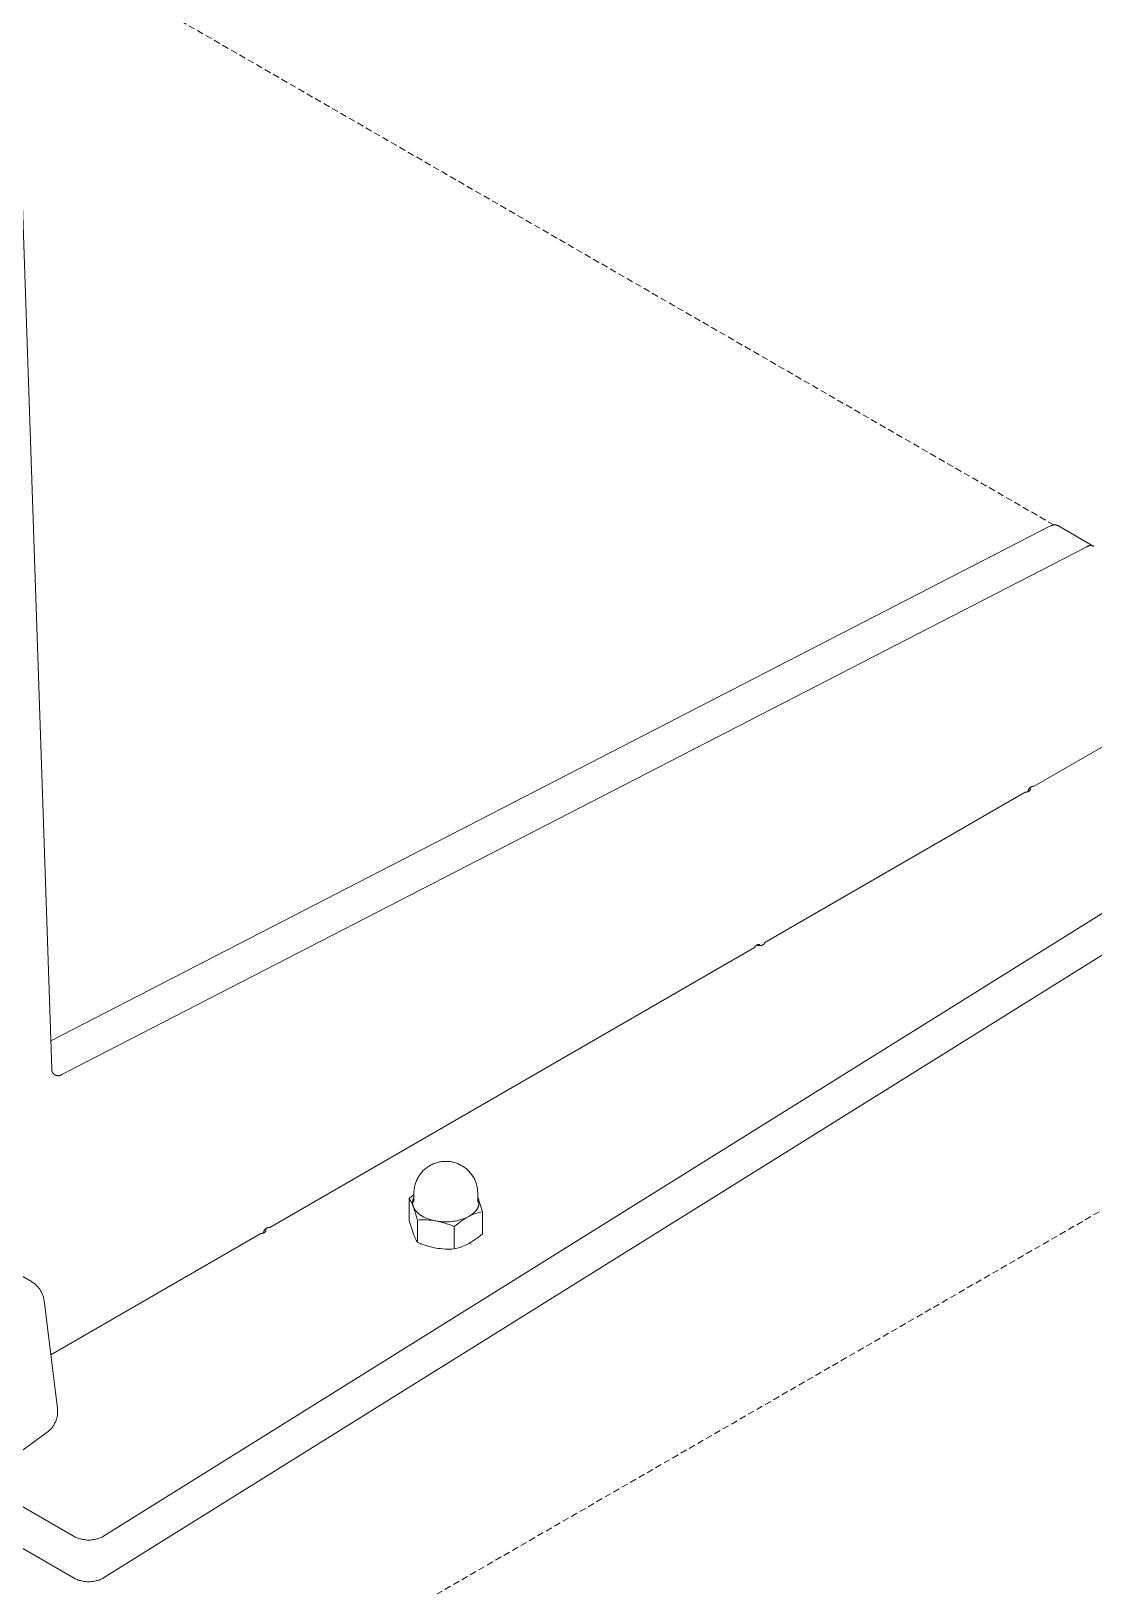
# Model space of a CAD drawing. Header units: millimetres. Extents: x -80 to 4518, y -398 to 2524.
# Drawn here: x 4080.3 to 4288.4, y 1149.9 to 1454.5 of the extents above; entities that cross this region are included whole.
import ezdxf

# ---------------------------------------------------------------- set-up
doc = ezdxf.new("R2010")
doc.units = ezdxf.units.MM
doc.linetypes.add('HIDDEN', pattern=[1.905, 1.27, -0.635])
doc.layers.add('ZANO_R', color=7, linetype='Continuous', lineweight=0)
doc.layers.add('ZANO_R_przerywana', color=7, linetype='HIDDEN', lineweight=0)

msp = doc.modelspace()

# ---------------------------------------------------------------- linework, layer by layer
at = {"layer": 'ZANO_R'}
for p, q in [((4084.34, 1251.3), (4077.45, 1454.92)), ((4279.96, 1357.53), (4084.16, 1256.7)), ((4280, 1357.55), (4279.96, 1357.53)), ((4280.05, 1357.58), (4280, 1357.55)), ((4280.09, 1357.6), (4280.05, 1357.58)), ((4280.14, 1357.62), (4280.09, 1357.6)), ((4280.18, 1357.64), (4280.14, 1357.62)), ((4280.23, 1357.66), (4280.18, 1357.64)), ((4280.28, 1357.67), (4280.23, 1357.66)), ((4280.32, 1357.69), (4280.28, 1357.67)), ((4280.37, 1357.7), (4280.32, 1357.69)), ((4280.42, 1357.71), (4280.37, 1357.7)), ((4280.47, 1357.72), (4280.42, 1357.71)), ((4280.52, 1357.73), (4280.47, 1357.72)), ((4280.57, 1357.74), (4280.52, 1357.73)), ((4280.62, 1357.74), (4280.57, 1357.74)), ((4280.67, 1357.75), (4280.62, 1357.74)), ((4280.72, 1357.75), (4280.67, 1357.75)), ((4280.77, 1357.75), (4280.72, 1357.75)), ((4280.82, 1357.75), (4280.77, 1357.75)), ((4280.87, 1357.74), (4280.82, 1357.75)), ((4280.92, 1357.74), (4280.87, 1357.74)), ((4280.97, 1357.73), (4280.92, 1357.74)), ((4281.02, 1357.72), (4280.97, 1357.73)), ((4281.06, 1357.71), (4281.02, 1357.72)), ((4281.11, 1357.7), (4281.06, 1357.71)), ((4281.16, 1357.68), (4281.11, 1357.7)), ((4281.21, 1357.67), (4281.16, 1357.68)), ((4281.25, 1357.65), (4281.21, 1357.67)), ((4281.3, 1357.63), (4281.25, 1357.65)), ((4281.35, 1357.61), (4281.3, 1357.63)), ((4281.35, 1357.61), (4288.42, 1353.53)), ((4287.03, 1353.44), (4086.35, 1250.1)), ((4287.07, 1353.47), (4287.03, 1353.44)), ((4287.1, 1353.49), (4287.07, 1353.47)), ((4287.14, 1353.52), (4287.1, 1353.49)), ((4287.17, 1353.54), (4287.14, 1353.52)), ((4287.21, 1353.56), (4287.17, 1353.54)), ((4287.25, 1353.58), (4287.21, 1353.56)), ((4287.29, 1353.6), (4287.25, 1353.58)), ((4287.33, 1353.61), (4287.29, 1353.6)), ((4287.37, 1353.63), (4287.33, 1353.61)), ((4287.41, 1353.64), (4287.37, 1353.63)), ((4287.45, 1353.65), (4287.41, 1353.64)), ((4287.49, 1353.67), (4287.45, 1353.65)), ((4287.53, 1353.67), (4287.49, 1353.67)), ((4287.58, 1353.68), (4287.53, 1353.67)), ((4287.62, 1353.69), (4287.58, 1353.68)), ((4287.66, 1353.69), (4287.62, 1353.69)), ((4287.7, 1353.7), (4287.66, 1353.69)), ((4287.75, 1353.7), (4287.7, 1353.7)), ((4287.79, 1353.7), (4287.75, 1353.7)), ((4287.83, 1353.7), (4287.79, 1353.7)), ((4287.88, 1353.7), (4287.83, 1353.7)), ((4287.92, 1353.69), (4287.88, 1353.7)), ((4287.96, 1353.69), (4287.92, 1353.69)), ((4288, 1353.68), (4287.96, 1353.69)), ((4288.05, 1353.67), (4288, 1353.68)), ((4288.09, 1353.66), (4288.05, 1353.67)), ((4288.13, 1353.65), (4288.09, 1353.66)), ((4288.17, 1353.64), (4288.13, 1353.65)), ((4288.21, 1353.63), (4288.17, 1353.64)), ((4288.25, 1353.61), (4288.21, 1353.63)), ((4288.29, 1353.59), (4288.25, 1353.61)), ((4288.33, 1353.58), (4288.29, 1353.59)), ((4288.37, 1353.56), (4288.33, 1353.58)), ((4288.4, 1353.53), (4288.37, 1353.56)), ((4288.44, 1353.51), (4288.4, 1353.53)), ((4276.71, 1306.55), (4293.53, 1316.26)), ((4276.33, 1306.5), (4276.37, 1306.52)), ((4276.37, 1306.52), (4276.4, 1306.52)), ((4276.4, 1306.52), (4276.44, 1306.53)), ((4276.44, 1306.53), (4276.48, 1306.54)), ((4276.48, 1306.54), (4276.52, 1306.54)), ((4276.52, 1306.54), (4276.56, 1306.55)), ((4276.56, 1306.55), (4276.6, 1306.55)), ((4276.6, 1306.55), (4276.63, 1306.55)), ((4276.63, 1306.55), (4276.67, 1306.55)), ((4276.67, 1306.55), (4276.71, 1306.55)), ((4274.99, 1305.39), (4223.96, 1275.93)), ((4275.04, 1305.4), (4274.99, 1305.39)), ((4275.08, 1305.4), (4275.04, 1305.4)), ((4275.13, 1305.4), (4275.08, 1305.4)), ((4275.18, 1305.4), (4275.13, 1305.4)), ((4275.22, 1305.41), (4275.18, 1305.4)), ((4275.27, 1305.42), (4275.22, 1305.41)), ((4275.32, 1305.43), (4275.27, 1305.42)), ((4275.36, 1305.44), (4275.32, 1305.43)), ((4275.41, 1305.45), (4275.36, 1305.44)), ((4275.45, 1305.46), (4275.41, 1305.45)), ((4275.5, 1305.47), (4275.45, 1305.46)), ((4275.52, 1305.48), (4275.5, 1305.47)), ((4275.52, 1305.48), (4275.53, 1305.52)), ((4275.54, 1305.49), (4275.52, 1305.48)), ((4275.53, 1305.56), (4275.54, 1305.6)), ((4275.53, 1305.52), (4275.53, 1305.56)), ((4275.54, 1305.64), (4275.55, 1305.67)), ((4275.54, 1305.6), (4275.54, 1305.64)), ((4275.56, 1305.5), (4275.54, 1305.49)), ((4275.55, 1305.67), (4275.56, 1305.71)), ((4275.56, 1305.71), (4275.57, 1305.75)), ((4275.58, 1305.51), (4275.56, 1305.5)), ((4275.57, 1305.75), (4275.58, 1305.78)), ((4275.58, 1305.78), (4275.6, 1305.82)), ((4275.6, 1305.51), (4275.58, 1305.51)), ((4275.6, 1305.82), (4275.61, 1305.86)), ((4275.62, 1305.52), (4275.6, 1305.51)), ((4275.61, 1305.86), (4275.62, 1305.89)), ((4275.62, 1305.89), (4275.64, 1305.93)), ((4275.64, 1305.53), (4275.62, 1305.52)), ((4275.64, 1305.93), (4275.66, 1305.96)), ((4275.66, 1305.54), (4275.64, 1305.53)), ((4275.66, 1305.96), (4275.68, 1305.99)), ((4275.68, 1305.55), (4275.66, 1305.54)), ((4275.68, 1305.99), (4275.7, 1306.03)), ((4275.7, 1305.56), (4275.68, 1305.55)), ((4275.7, 1306.03), (4275.72, 1306.06)), ((4275.72, 1305.57), (4275.7, 1305.56)), ((4275.72, 1306.06), (4275.74, 1306.09)), ((4275.74, 1305.59), (4275.72, 1305.57)), ((4275.74, 1306.09), (4275.76, 1306.12)), ((4275.75, 1305.6), (4275.74, 1305.59)), ((4275.77, 1305.61), (4275.75, 1305.6)), ((4275.76, 1306.12), (4275.79, 1306.15)), ((4275.79, 1305.62), (4275.77, 1305.61)), ((4275.79, 1306.15), (4275.81, 1306.18)), ((4275.8, 1305.63), (4275.79, 1305.62)), ((4275.82, 1305.64), (4275.8, 1305.63)), ((4275.81, 1306.18), (4275.84, 1306.21)), ((4275.83, 1305.66), (4275.82, 1305.64)), ((4275.84, 1305.67), (4275.83, 1305.66)), ((4275.84, 1306.21), (4275.87, 1306.24)), ((4275.86, 1305.68), (4275.84, 1305.67)), ((4275.87, 1305.69), (4275.86, 1305.68)), ((4275.87, 1306.24), (4275.9, 1306.26)), ((4275.88, 1305.71), (4275.87, 1305.69)), ((4275.89, 1305.72), (4275.88, 1305.71)), ((4275.89, 1306.23), (4275.9, 1306.22)), ((4275.9, 1305.73), (4275.89, 1305.72)), ((4275.9, 1306.26), (4275.93, 1306.29)), ((4275.9, 1306.22), (4275.9, 1306.21)), ((4275.9, 1306.21), (4275.91, 1306.2)), ((4275.91, 1305.75), (4275.9, 1305.73)), ((4275.91, 1306.2), (4275.92, 1306.2)), ((4275.92, 1305.76), (4275.91, 1305.75)), ((4275.92, 1306.2), (4275.92, 1306.19)), ((4275.92, 1306.19), (4275.93, 1306.18)), ((4275.93, 1305.77), (4275.92, 1305.76)), ((4275.93, 1306.29), (4275.96, 1306.31)), ((4275.93, 1306.18), (4275.93, 1306.17)), ((4275.93, 1306.17), (4275.94, 1306.16)), ((4275.94, 1305.79), (4275.93, 1305.77)), ((4275.94, 1306.16), (4275.94, 1306.16)), ((4275.94, 1306.16), (4275.95, 1306.15)), ((4275.95, 1305.8), (4275.94, 1305.79)), ((4275.94, 1305.79), (4275.94, 1305.79)), ((4275.95, 1306.15), (4275.95, 1306.14)), ((4275.95, 1306.14), (4275.96, 1306.13)), ((4275.96, 1305.81), (4275.95, 1305.81)), ((4275.95, 1305.81), (4275.95, 1305.8)), ((4275.96, 1306.31), (4275.99, 1306.34)), ((4275.96, 1306.13), (4275.96, 1306.12)), ((4275.96, 1306.12), (4275.96, 1306.11)), ((4275.96, 1306.11), (4275.97, 1306.11)), ((4275.97, 1305.84), (4275.96, 1305.83)), ((4275.96, 1305.83), (4275.96, 1305.83)), ((4275.96, 1305.83), (4275.96, 1305.82)), ((4275.96, 1305.82), (4275.96, 1305.81)), ((4275.97, 1306.11), (4275.97, 1306.1)), ((4275.97, 1306.1), (4275.97, 1306.09)), ((4275.97, 1306.09), (4275.98, 1306.08)), ((4275.98, 1305.86), (4275.97, 1305.85)), ((4275.97, 1305.85), (4275.97, 1305.85)), ((4275.97, 1305.85), (4275.97, 1305.84)), ((4275.98, 1306.08), (4275.98, 1306.07)), ((4275.98, 1306.07), (4275.98, 1306.07)), ((4275.98, 1306.07), (4275.98, 1306.06)), ((4275.98, 1306.06), (4275.98, 1306.05)), ((4275.98, 1306.05), (4275.99, 1306.04)), ((4275.99, 1305.9), (4275.98, 1305.89)), ((4275.98, 1305.89), (4275.98, 1305.89)), ((4275.98, 1305.89), (4275.98, 1305.88)), ((4275.98, 1305.88), (4275.98, 1305.87)), ((4275.98, 1305.87), (4275.98, 1305.87)), ((4275.98, 1305.87), (4275.98, 1305.86)), ((4275.99, 1306.34), (4276.02, 1306.36)), ((4275.99, 1306.04), (4275.99, 1306.03)), ((4275.99, 1306.03), (4275.99, 1306.03)), ((4275.99, 1306.03), (4275.99, 1306.02)), ((4275.99, 1306.02), (4275.99, 1306.01)), ((4275.99, 1306.01), (4275.99, 1306)), ((4275.99, 1306), (4275.99, 1306)), ((4275.99, 1306), (4275.99, 1305.99)), ((4275.99, 1305.99), (4275.99, 1305.98)), ((4275.99, 1305.98), (4275.99, 1305.97)), ((4275.99, 1305.97), (4275.99, 1305.97)), ((4275.99, 1305.97), (4275.99, 1305.96)), ((4275.99, 1305.96), (4275.99, 1305.95)), ((4275.99, 1305.95), (4275.99, 1305.95)), ((4275.99, 1305.95), (4275.99, 1305.94)), ((4275.99, 1305.94), (4275.99, 1305.93)), ((4275.99, 1305.93), (4275.99, 1305.93)), ((4275.99, 1305.93), (4275.99, 1305.92)), ((4275.99, 1305.92), (4275.99, 1305.91)), ((4275.99, 1305.91), (4275.99, 1305.91)), ((4275.99, 1305.91), (4275.99, 1305.9)), ((4276.02, 1306.36), (4276.05, 1306.38)), ((4276.05, 1306.38), (4276.08, 1306.4)), ((4276.08, 1306.4), (4276.12, 1306.42)), ((4276.12, 1306.42), (4276.15, 1306.43)), ((4276.15, 1306.43), (4276.19, 1306.45)), ((4276.19, 1306.45), (4276.22, 1306.47)), ((4276.22, 1306.47), (4276.26, 1306.48)), ((4276.26, 1306.48), (4276.29, 1306.49)), ((4276.29, 1306.49), (4276.33, 1306.5)), ((4094.51, 1159.64), (4317.88, 1299.06)), ((4094.51, 1151.48), (4317.88, 1290.9)), ((4127.02, 1220.12), (4221.96, 1274.94)), ((4221.96, 1274.94), (4221.98, 1274.98)), ((4221.98, 1274.98), (4222.01, 1275.02)), ((4222.01, 1275.02), (4222.03, 1275.05)), ((4222.03, 1275.05), (4222.06, 1275.09)), ((4222.06, 1275.09), (4222.09, 1275.13)), ((4222.09, 1275.13), (4222.12, 1275.17)), ((4222.12, 1275.17), (4222.15, 1275.2)), ((4222.15, 1275.2), (4222.18, 1275.24)), ((4222.18, 1275.24), (4222.21, 1275.27)), ((4222.21, 1275.27), (4222.25, 1275.31)), ((4222.25, 1275.31), (4222.28, 1275.34)), ((4222.28, 1275.34), (4222.3, 1275.35)), ((4222.3, 1275.35), (4222.32, 1275.37)), ((4222.32, 1275.37), (4222.33, 1275.38)), ((4222.33, 1275.38), (4222.35, 1275.39)), ((4222.35, 1275.39), (4222.37, 1275.41)), ((4222.37, 1275.41), (4222.39, 1275.42)), ((4222.39, 1275.42), (4222.41, 1275.43)), ((4222.41, 1275.43), (4222.42, 1275.45)), ((4222.42, 1275.45), (4222.44, 1275.46)), ((4222.46, 1275.43), (4222.42, 1275.44)), ((4222.44, 1275.46), (4222.46, 1275.47)), ((4222.46, 1275.47), (4222.48, 1275.48)), ((4222.49, 1275.42), (4222.46, 1275.43)), ((4222.48, 1275.48), (4222.5, 1275.49)), ((4222.52, 1275.41), (4222.49, 1275.42)), ((4222.5, 1275.49), (4222.52, 1275.5)), ((4222.52, 1275.5), (4222.53, 1275.51)), ((4222.55, 1275.4), (4222.52, 1275.41)), ((4222.53, 1275.51), (4222.55, 1275.51)), ((4222.55, 1275.51), (4222.57, 1275.52)), ((4222.59, 1275.4), (4222.55, 1275.4)), ((4222.57, 1275.52), (4222.59, 1275.53)), ((4222.59, 1275.53), (4222.61, 1275.53)), ((4222.62, 1275.39), (4222.59, 1275.4)), ((4222.61, 1275.53), (4222.62, 1275.54)), ((4222.62, 1275.54), (4222.64, 1275.54)), ((4222.65, 1275.38), (4222.62, 1275.39)), ((4222.64, 1275.54), (4222.66, 1275.55)), ((4222.69, 1275.38), (4222.65, 1275.38)), ((4222.66, 1275.55), (4222.68, 1275.55)), ((4222.68, 1275.55), (4222.69, 1275.56)), ((4222.69, 1275.56), (4222.71, 1275.56)), ((4222.72, 1275.37), (4222.69, 1275.38)), ((4222.71, 1275.56), (4222.73, 1275.56)), ((4222.76, 1275.37), (4222.72, 1275.37)), ((4222.73, 1275.56), (4222.74, 1275.56)), ((4222.74, 1275.56), (4222.76, 1275.56)), ((4222.76, 1275.56), (4222.77, 1275.56)), ((4222.79, 1275.36), (4222.76, 1275.37)), ((4222.77, 1275.56), (4222.78, 1275.56)), ((4222.78, 1275.56), (4222.79, 1275.56)), ((4222.79, 1275.56), (4222.8, 1275.56)), ((4222.82, 1275.36), (4222.79, 1275.36)), ((4222.8, 1275.56), (4222.8, 1275.56)), ((4222.8, 1275.56), (4222.81, 1275.56)), ((4222.81, 1275.56), (4222.82, 1275.56)), ((4222.82, 1275.56), (4222.83, 1275.56)), ((4222.86, 1275.36), (4222.82, 1275.36)), ((4222.83, 1275.56), (4222.83, 1275.56)), ((4222.83, 1275.56), (4222.84, 1275.56)), ((4222.84, 1275.56), (4222.85, 1275.56)), ((4222.85, 1275.56), (4222.85, 1275.56)), ((4222.85, 1275.56), (4222.86, 1275.55)), ((4222.86, 1275.55), (4222.87, 1275.55)), ((4222.89, 1275.35), (4222.86, 1275.36)), ((4222.87, 1275.55), (4222.88, 1275.55)), ((4222.88, 1275.55), (4222.88, 1275.55)), ((4222.88, 1275.55), (4222.89, 1275.55)), ((4222.89, 1275.55), (4222.9, 1275.55)), ((4222.93, 1275.35), (4222.89, 1275.35)), ((4222.9, 1275.55), (4222.9, 1275.54)), ((4222.9, 1275.54), (4222.91, 1275.54)), ((4222.91, 1275.54), (4222.91, 1275.54)), ((4222.91, 1275.54), (4222.92, 1275.54)), ((4222.92, 1275.54), (4222.93, 1275.53)), ((4222.93, 1275.53), (4222.93, 1275.53)), ((4222.93, 1275.53), (4222.94, 1275.53)), ((4222.96, 1275.35), (4222.93, 1275.35)), ((4222.94, 1275.53), (4222.94, 1275.53)), ((4222.94, 1275.53), (4222.95, 1275.52)), ((4222.95, 1275.52), (4222.96, 1275.52)), ((4222.96, 1275.52), (4222.96, 1275.52)), ((4222.96, 1275.52), (4222.97, 1275.51)), ((4223.01, 1275.35), (4222.96, 1275.35)), ((4222.97, 1275.51), (4222.97, 1275.51)), ((4222.97, 1275.51), (4222.98, 1275.51)), ((4222.98, 1275.51), (4222.98, 1275.5)), ((4222.98, 1275.5), (4222.99, 1275.5)), ((4222.99, 1275.5), (4222.99, 1275.49)), ((4222.99, 1275.49), (4223, 1275.49)), ((4223, 1275.49), (4223.01, 1275.49)), ((4223.01, 1275.49), (4223.01, 1275.48)), ((4223.01, 1275.48), (4223.02, 1275.48)), ((4223.05, 1275.36), (4223.01, 1275.35)), ((4223.02, 1275.48), (4223.02, 1275.47)), ((4223.02, 1275.47), (4223.03, 1275.47)), ((4223.03, 1275.47), (4223.03, 1275.46)), ((4223.03, 1275.46), (4223.04, 1275.46)), ((4223.04, 1275.46), (4223.04, 1275.45)), ((4223.04, 1275.45), (4223.04, 1275.45)), ((4223.04, 1275.45), (4223.05, 1275.44)), ((4223.05, 1275.44), (4223.05, 1275.44)), ((4223.05, 1275.44), (4223.06, 1275.43)), ((4223.1, 1275.36), (4223.05, 1275.36)), ((4223.06, 1275.43), (4223.06, 1275.43)), ((4223.06, 1275.43), (4223.07, 1275.42)), ((4223.07, 1275.42), (4223.07, 1275.42)), ((4223.07, 1275.42), (4223.07, 1275.41)), ((4223.07, 1275.41), (4223.08, 1275.41)), ((4223.08, 1275.41), (4223.08, 1275.4)), ((4223.08, 1275.4), (4223.09, 1275.39)), ((4223.09, 1275.39), (4223.09, 1275.39)), ((4223.09, 1275.39), (4223.09, 1275.38)), ((4223.09, 1275.38), (4223.1, 1275.38)), ((4223.1, 1275.38), (4223.1, 1275.37)), ((4223.1, 1275.37), (4223.1, 1275.37)), ((4223.1, 1275.37), (4223.11, 1275.36)), ((4223.14, 1275.36), (4223.1, 1275.36)), ((4223.19, 1275.37), (4223.14, 1275.36)), ((4223.24, 1275.38), (4223.19, 1275.37)), ((4223.28, 1275.38), (4223.24, 1275.38)), ((4223.33, 1275.39), (4223.28, 1275.38)), ((4223.38, 1275.41), (4223.33, 1275.39)), ((4223.42, 1275.42), (4223.38, 1275.41)), ((4223.46, 1275.43), (4223.42, 1275.42)), ((4223.49, 1275.44), (4223.46, 1275.43)), ((4223.51, 1275.45), (4223.49, 1275.44)), ((4223.53, 1275.46), (4223.51, 1275.45)), ((4223.55, 1275.46), (4223.53, 1275.46)), ((4223.57, 1275.47), (4223.55, 1275.46)), ((4223.59, 1275.48), (4223.57, 1275.47)), ((4223.61, 1275.49), (4223.59, 1275.48)), ((4223.63, 1275.5), (4223.61, 1275.49)), ((4223.65, 1275.51), (4223.63, 1275.5)), ((4223.67, 1275.52), (4223.65, 1275.51)), ((4223.69, 1275.53), (4223.67, 1275.52)), ((4223.7, 1275.54), (4223.69, 1275.53)), ((4223.72, 1275.56), (4223.7, 1275.54)), ((4223.74, 1275.57), (4223.72, 1275.56)), ((4223.75, 1275.58), (4223.74, 1275.57)), ((4223.77, 1275.59), (4223.75, 1275.58)), ((4223.78, 1275.6), (4223.77, 1275.59)), ((4223.8, 1275.61), (4223.78, 1275.6)), ((4223.81, 1275.63), (4223.8, 1275.61)), ((4223.82, 1275.64), (4223.81, 1275.63)), ((4223.84, 1275.65), (4223.82, 1275.64)), ((4223.85, 1275.67), (4223.84, 1275.65)), ((4223.86, 1275.68), (4223.85, 1275.67)), ((4223.87, 1275.69), (4223.86, 1275.68)), ((4223.88, 1275.71), (4223.87, 1275.69)), ((4223.89, 1275.72), (4223.88, 1275.71)), ((4223.9, 1275.73), (4223.89, 1275.72)), ((4223.91, 1275.75), (4223.9, 1275.73)), ((4223.92, 1275.76), (4223.91, 1275.75)), ((4223.91, 1275.75), (4223.91, 1275.75)), ((4223.93, 1275.78), (4223.92, 1275.77)), ((4223.92, 1275.77), (4223.92, 1275.77)), ((4223.92, 1275.77), (4223.92, 1275.76)), ((4223.94, 1275.81), (4223.93, 1275.8)), ((4223.93, 1275.8), (4223.93, 1275.79)), ((4223.93, 1275.79), (4223.93, 1275.79)), ((4223.93, 1275.79), (4223.93, 1275.78)), ((4223.95, 1275.83), (4223.94, 1275.83)), ((4223.94, 1275.83), (4223.94, 1275.82)), ((4223.94, 1275.82), (4223.94, 1275.81)), ((4223.94, 1275.81), (4223.94, 1275.81)), ((4223.96, 1275.87), (4223.95, 1275.87)), ((4223.95, 1275.87), (4223.95, 1275.86)), ((4223.95, 1275.86), (4223.95, 1275.85)), ((4223.95, 1275.85), (4223.95, 1275.85)), ((4223.95, 1275.85), (4223.95, 1275.84)), ((4223.95, 1275.84), (4223.95, 1275.83)), ((4223.96, 1275.93), (4223.96, 1275.92)), ((4223.96, 1275.92), (4223.96, 1275.92)), ((4223.96, 1275.92), (4223.96, 1275.91)), ((4223.96, 1275.91), (4223.96, 1275.91)), ((4223.96, 1275.91), (4223.96, 1275.9)), ((4223.96, 1275.9), (4223.96, 1275.89)), ((4223.96, 1275.89), (4223.96, 1275.89)), ((4223.96, 1275.89), (4223.96, 1275.88)), ((4223.96, 1275.88), (4223.96, 1275.87)), ((4084.33, 1251.21), (4084.34, 1251.25)), ((4084.33, 1251.17), (4084.33, 1251.21)), ((4084.33, 1251.12), (4084.33, 1251.17)), ((4084.33, 1251.08), (4084.33, 1251.12)), ((4084.33, 1251.04), (4084.33, 1251.08)), ((4084.34, 1250.99), (4084.33, 1251.04)), ((4084.34, 1251.25), (4084.34, 1251.3)), ((4084.34, 1250.95), (4084.34, 1250.99)), ((4084.35, 1250.9), (4084.34, 1250.95)), ((4084.36, 1250.86), (4084.35, 1250.9)), ((4084.37, 1250.82), (4084.36, 1250.86)), ((4084.38, 1250.78), (4084.37, 1250.82)), ((4084.39, 1250.73), (4084.38, 1250.78)), ((4084.4, 1250.69), (4084.39, 1250.73)), ((4084.42, 1250.65), (4084.4, 1250.69)), ((4084.43, 1250.61), (4084.42, 1250.65)), ((4084.45, 1250.57), (4084.43, 1250.61)), ((4084.47, 1250.53), (4084.45, 1250.57)), ((4084.49, 1250.49), (4084.47, 1250.53)), ((4084.51, 1250.46), (4084.49, 1250.49)), ((4084.54, 1250.42), (4084.51, 1250.46)), ((4084.56, 1250.38), (4084.54, 1250.42)), ((4084.59, 1250.35), (4084.56, 1250.38)), ((4084.62, 1250.31), (4084.59, 1250.35)), ((4084.64, 1250.28), (4084.62, 1250.31)), ((4084.67, 1250.25), (4084.64, 1250.28)), ((4084.7, 1250.22), (4084.67, 1250.25)), ((4084.74, 1250.18), (4084.7, 1250.22)), ((4084.77, 1250.16), (4084.74, 1250.18)), ((4084.8, 1250.13), (4084.77, 1250.16)), ((4084.84, 1250.1), (4084.8, 1250.13)), ((4084.87, 1250.08), (4084.84, 1250.1)), ((4084.91, 1250.05), (4084.87, 1250.08)), ((4084.95, 1250.03), (4084.91, 1250.05)), ((4084.98, 1250.01), (4084.95, 1250.03)), ((4085.02, 1249.99), (4084.98, 1250.01)), ((4085.06, 1249.97), (4085.02, 1249.99)), ((4085.1, 1249.95), (4085.06, 1249.97)), ((4085.14, 1249.93), (4085.1, 1249.95)), ((4085.19, 1249.92), (4085.14, 1249.93)), ((4085.23, 1249.9), (4085.19, 1249.92)), ((4085.27, 1249.89), (4085.23, 1249.9)), ((4085.31, 1249.88), (4085.27, 1249.89)), ((4085.35, 1249.87), (4085.31, 1249.88)), ((4085.4, 1249.87), (4085.35, 1249.87)), ((4085.44, 1249.86), (4085.4, 1249.87)), ((4085.48, 1249.85), (4085.44, 1249.86)), ((4085.53, 1249.85), (4085.48, 1249.85)), ((4085.57, 1249.85), (4085.53, 1249.85)), ((4085.62, 1249.85), (4085.57, 1249.85)), ((4085.66, 1249.85), (4085.62, 1249.85)), ((4085.7, 1249.85), (4085.66, 1249.85)), ((4085.75, 1249.86), (4085.7, 1249.85)), ((4085.79, 1249.87), (4085.75, 1249.86)), ((4085.83, 1249.87), (4085.79, 1249.87)), ((4085.88, 1249.88), (4085.83, 1249.87)), ((4085.92, 1249.89), (4085.88, 1249.88)), ((4085.96, 1249.91), (4085.92, 1249.89)), ((4086, 1249.92), (4085.96, 1249.91)), ((4086.04, 1249.93), (4086, 1249.92)), ((4086.08, 1249.95), (4086.04, 1249.93)), ((4086.12, 1249.97), (4086.08, 1249.95)), ((4086.16, 1249.99), (4086.12, 1249.97)), ((4086.2, 1250.01), (4086.16, 1249.99)), ((4086.24, 1250.03), (4086.2, 1250.01)), ((4086.28, 1250.05), (4086.24, 1250.03)), ((4086.31, 1250.08), (4086.28, 1250.05)), ((4086.35, 1250.1), (4086.31, 1250.08)), ((4156.3, 1230.27), (4156.42, 1230.45)), ((4156.42, 1230.45), (4156.55, 1230.62)), ((4156.55, 1230.62), (4156.68, 1230.79)), ((4156.68, 1230.79), (4156.82, 1230.95)), ((4156.82, 1230.95), (4156.96, 1231.11)), ((4156.96, 1231.11), (4157.11, 1231.27)), ((4157.11, 1231.27), (4157.27, 1231.42)), ((4157.27, 1231.42), (4157.43, 1231.56)), ((4157.43, 1231.56), (4157.59, 1231.7)), ((4157.59, 1231.7), (4157.76, 1231.83)), ((4157.76, 1231.83), (4157.93, 1231.95)), ((4157.93, 1231.95), (4158.11, 1232.07)), ((4158.11, 1232.07), (4158.29, 1232.19)), ((4158.29, 1232.19), (4158.48, 1232.29)), ((4158.48, 1232.29), (4158.67, 1232.4)), ((4158.67, 1232.4), (4158.86, 1232.49)), ((4158.86, 1232.49), (4159.06, 1232.58)), ((4159.06, 1232.58), (4159.26, 1232.66)), ((4159.26, 1232.66), (4159.46, 1232.73)), ((4159.46, 1232.73), (4159.66, 1232.8)), ((4159.66, 1232.8), (4159.87, 1232.86)), ((4159.87, 1232.86), (4160.07, 1232.91)), ((4160.07, 1232.91), (4160.28, 1232.96)), ((4160.28, 1232.96), (4160.49, 1233)), ((4160.49, 1233), (4160.71, 1233.03)), ((4160.71, 1233.03), (4160.92, 1233.05)), ((4160.92, 1233.05), (4161.13, 1233.07)), ((4161.13, 1233.07), (4161.34, 1233.08)), ((4161.34, 1233.08), (4161.56, 1233.08)), ((4161.56, 1233.08), (4161.77, 1233.08)), ((4161.77, 1233.08), (4161.98, 1233.06)), ((4161.98, 1233.06), (4162.19, 1233.04)), ((4162.19, 1233.04), (4162.4, 1233.02)), ((4162.4, 1233.02), (4162.61, 1232.98)), ((4162.61, 1232.98), (4162.82, 1232.94)), ((4162.82, 1232.94), (4163.03, 1232.89)), ((4163.03, 1232.89), (4163.24, 1232.84)), ((4163.24, 1232.84), (4163.44, 1232.78)), ((4163.44, 1232.78), (4163.64, 1232.71)), ((4163.64, 1232.71), (4163.84, 1232.63)), ((4163.84, 1232.63), (4164.03, 1232.55)), ((4164.03, 1232.55), (4164.23, 1232.46)), ((4164.23, 1232.46), (4164.42, 1232.36)), ((4164.42, 1232.36), (4164.6, 1232.26)), ((4164.6, 1232.26), (4164.79, 1232.15)), ((4164.79, 1232.15), (4164.97, 1232.04)), ((4164.97, 1232.04), (4165.14, 1231.92)), ((4165.14, 1231.92), (4165.31, 1231.79)), ((4165.31, 1231.79), (4165.48, 1231.66)), ((4165.48, 1231.66), (4165.64, 1231.52)), ((4165.64, 1231.52), (4165.8, 1231.38)), ((4165.8, 1231.38), (4165.95, 1231.23)), ((4165.95, 1231.23), (4166.1, 1231.08)), ((4166.1, 1231.08), (4166.24, 1230.92)), ((4166.24, 1230.92), (4166.38, 1230.76)), ((4166.38, 1230.76), (4166.51, 1230.59)), ((4166.51, 1230.59), (4166.63, 1230.42)), ((4166.63, 1230.42), (4166.75, 1230.24)), ((4155.28, 1227.26), (4155.3, 1227.47)), ((4155.3, 1227.47), (4155.32, 1227.69)), ((4155.32, 1227.69), (4155.36, 1227.9)), ((4155.36, 1227.9), (4155.4, 1228.11)), ((4155.4, 1228.11), (4155.44, 1228.32)), ((4155.44, 1228.32), (4155.5, 1228.53)), ((4155.5, 1228.53), (4155.56, 1228.73)), ((4155.56, 1228.73), (4155.63, 1228.93)), ((4155.63, 1228.93), (4155.7, 1229.13)), ((4155.7, 1229.13), (4155.79, 1229.33)), ((4155.79, 1229.33), (4155.88, 1229.53)), ((4155.88, 1229.53), (4155.97, 1229.72)), ((4155.97, 1229.72), (4156.07, 1229.91)), ((4156.07, 1229.91), (4156.18, 1230.09)), ((4156.18, 1230.09), (4156.3, 1230.27)), ((4166.75, 1230.24), (4166.87, 1230.06)), ((4166.87, 1230.06), (4166.97, 1229.87)), ((4166.97, 1229.87), (4167.07, 1229.69)), ((4167.07, 1229.69), (4167.17, 1229.5)), ((4167.17, 1229.5), (4167.25, 1229.3)), ((4167.25, 1229.3), (4167.34, 1229.11)), ((4167.34, 1229.11), (4167.41, 1228.91)), ((4167.41, 1228.91), (4167.48, 1228.71)), ((4167.48, 1228.71), (4167.54, 1228.5)), ((4167.54, 1228.5), (4167.59, 1228.3)), ((4167.59, 1228.3), (4167.64, 1228.09)), ((4167.64, 1228.09), (4167.67, 1227.88)), ((4167.67, 1227.88), (4167.71, 1227.67)), ((4167.71, 1227.67), (4167.73, 1227.46)), ((4167.73, 1227.46), (4167.75, 1227.25)), ((4154.35, 1225.81), (4154.8, 1226.18)), ((4154.49, 1225.59), (4154.35, 1225.81)), ((4154.35, 1221.45), (4154.35, 1225.81)), ((4154.62, 1225.36), (4154.49, 1225.59)), ((4154.75, 1225.13), (4154.62, 1225.36)), ((4154.86, 1224.89), (4154.75, 1225.13)), ((4154.8, 1226.18), (4155.26, 1226.55)), ((4154.97, 1224.65), (4154.86, 1224.89)), ((4155.08, 1224.41), (4154.97, 1224.65)), ((4155.02, 1225.14), (4155.01, 1225.07)), ((4155.01, 1225.07), (4155.01, 1224.99)), ((4155.01, 1224.99), (4155.02, 1224.91)), ((4155.03, 1225.3), (4155.02, 1225.22)), ((4155.02, 1225.22), (4155.02, 1225.14)), ((4155.02, 1224.91), (4155.02, 1224.84)), ((4155.02, 1224.84), (4155.03, 1224.76)), ((4155.05, 1225.37), (4155.03, 1225.3)), ((4155.03, 1224.76), (4155.04, 1224.69)), ((4155.04, 1224.69), (4155.05, 1224.61)), ((4155.06, 1225.45), (4155.05, 1225.37)), ((4155.05, 1224.61), (4155.06, 1224.53)), ((4155.08, 1225.52), (4155.06, 1225.45)), ((4155.06, 1224.53), (4155.08, 1224.46)), ((4155.1, 1225.6), (4155.08, 1225.52)), ((4155.08, 1224.46), (4155.1, 1224.39)), ((4155.17, 1224.17), (4155.08, 1224.41)), ((4155.12, 1225.67), (4155.1, 1225.6)), ((4155.1, 1224.39), (4155.12, 1224.31)), ((4155.14, 1225.74), (4155.12, 1225.67)), ((4155.12, 1224.31), (4155.15, 1224.24)), ((4155.17, 1225.82), (4155.14, 1225.74)), ((4155.2, 1225.89), (4155.17, 1225.82)), ((4155.23, 1225.96), (4155.2, 1225.89)), ((4155.26, 1226.02), (4155.23, 1225.96)), ((4155.26, 1226.83), (4155.27, 1227.05)), ((4155.26, 1225.09), (4155.26, 1226.83)), ((4155.27, 1227.05), (4155.28, 1227.26)), ((4167.75, 1227.25), (4167.76, 1227.04)), ((4167.76, 1227.04), (4167.76, 1226.83)), ((4167.76, 1226.83), (4167.76, 1225.09)), ((4167.76, 1226.05), (4167.85, 1225.82)), ((4167.8, 1225.96), (4167.76, 1226.02)), ((4167.83, 1225.89), (4167.8, 1225.96)), ((4167.85, 1225.82), (4167.83, 1225.89)), ((4167.85, 1225.82), (4168.68, 1223.23)), ((4167.88, 1225.76), (4167.85, 1225.82)), ((4167.9, 1225.7), (4167.88, 1225.76)), ((4167.88, 1224.24), (4167.9, 1224.3)), ((4167.91, 1225.65), (4167.9, 1225.7)), ((4167.9, 1224.3), (4167.92, 1224.37)), ((4167.93, 1225.59), (4167.91, 1225.65)), ((4167.92, 1224.37), (4167.94, 1224.43)), ((4167.95, 1225.53), (4167.93, 1225.59)), ((4167.94, 1224.43), (4167.95, 1224.49)), ((4167.96, 1225.47), (4167.95, 1225.53)), ((4167.95, 1224.49), (4167.97, 1224.55)), ((4167.97, 1225.41), (4167.96, 1225.47)), ((4167.98, 1225.35), (4167.97, 1225.41)), ((4167.97, 1224.55), (4167.98, 1224.61)), ((4167.99, 1225.29), (4167.98, 1225.35)), ((4167.98, 1224.61), (4167.99, 1224.68)), ((4168, 1225.23), (4167.99, 1225.29)), ((4167.99, 1224.68), (4168, 1224.74)), ((4168.01, 1225.17), (4168, 1225.23)), ((4168, 1224.8), (4168.01, 1224.86)), ((4168, 1224.74), (4168, 1224.8)), ((4168.01, 1225.11), (4168.01, 1225.17)), ((4168.01, 1225.05), (4168.01, 1225.11)), ((4168.01, 1224.98), (4168.01, 1225.05)), ((4168.01, 1224.92), (4168.01, 1224.98)), ((4168.01, 1224.86), (4168.01, 1224.92)), ((4155.17, 1218.86), (4154.35, 1221.45)), ((4155.15, 1224.24), (4155.17, 1224.17)), ((4156, 1221.58), (4155.17, 1224.17)), ((4155.17, 1224.17), (4155.2, 1224.11)), ((4155.2, 1224.11), (4155.22, 1224.05)), ((4155.22, 1224.05), (4155.25, 1224)), ((4155.25, 1224), (4155.28, 1223.94)), ((4155.28, 1223.94), (4155.31, 1223.88)), ((4155.31, 1223.88), (4155.34, 1223.82)), ((4155.34, 1223.82), (4155.37, 1223.77)), ((4155.37, 1223.77), (4155.41, 1223.71)), ((4155.41, 1223.71), (4155.44, 1223.65)), ((4155.44, 1223.65), (4155.48, 1223.6)), ((4155.48, 1223.6), (4155.52, 1223.54)), ((4155.52, 1223.54), (4155.56, 1223.49)), ((4155.56, 1223.49), (4155.61, 1223.43)), ((4155.61, 1223.43), (4155.65, 1223.37)), ((4155.65, 1223.37), (4155.7, 1223.32)), ((4155.7, 1223.32), (4155.75, 1223.26)), ((4155.75, 1223.26), (4155.8, 1223.21)), ((4155.8, 1223.21), (4155.85, 1223.15)), ((4155.85, 1223.15), (4155.9, 1223.1)), ((4155.9, 1223.1), (4155.96, 1223.05)), ((4155.96, 1223.05), (4156.01, 1222.99)), ((4156.45, 1221.61), (4156, 1221.58)), ((4156, 1221.58), (4156, 1217.22)), ((4156.01, 1222.99), (4156.07, 1222.94)), ((4156.07, 1222.94), (4156.13, 1222.89)), ((4156.13, 1222.89), (4156.19, 1222.84)), ((4156.19, 1222.84), (4156.32, 1222.74)), ((4156.32, 1222.74), (4156.45, 1222.64)), ((4156.45, 1222.64), (4156.59, 1222.54)), ((4156.9, 1221.62), (4156.45, 1221.61)), ((4156.59, 1222.54), (4156.74, 1222.45)), ((4156.74, 1222.45), (4156.89, 1222.36)), ((4156.89, 1222.36), (4157.04, 1222.27)), ((4157.35, 1221.62), (4156.9, 1221.62)), ((4157.04, 1222.27), (4157.2, 1222.18)), ((4157.2, 1222.18), (4157.37, 1222.1)), ((4157.8, 1221.61), (4157.35, 1221.62)), ((4157.37, 1222.1), (4157.54, 1222.02)), ((4157.54, 1222.02), (4157.71, 1221.95)), ((4157.71, 1221.95), (4157.89, 1221.88)), ((4158.24, 1221.58), (4157.8, 1221.61)), ((4157.89, 1221.88), (4158.07, 1221.81)), ((4158.07, 1221.81), (4158.25, 1221.75)), ((4158.69, 1221.54), (4158.24, 1221.58)), ((4158.25, 1221.75), (4158.43, 1221.69)), ((4158.43, 1221.69), (4158.62, 1221.63)), ((4158.62, 1221.63), (4158.81, 1221.58)), ((4159.14, 1221.48), (4158.69, 1221.54)), ((4158.81, 1221.58), (4159, 1221.53)), ((4159, 1221.53), (4159.19, 1221.49)), ((4159.58, 1221.41), (4159.14, 1221.48)), ((4159.19, 1221.49), (4159.39, 1221.45)), ((4159.39, 1221.45), (4159.58, 1221.41)), ((4160.11, 1221.3), (4159.58, 1221.41)), ((4159.58, 1221.41), (4159.92, 1221.35)), ((4159.92, 1221.35), (4160.26, 1221.31)), ((4160.63, 1221.17), (4160.11, 1221.3)), ((4160.26, 1221.31), (4160.6, 1221.27)), ((4160.6, 1221.27), (4160.94, 1221.25)), ((4160.94, 1221.25), (4161.28, 1221.23)), ((4161.62, 1221.23), (4161.97, 1221.24)), ((4161.97, 1221.24), (4162.31, 1221.26)), ((4162.31, 1221.26), (4162.65, 1221.3)), ((4162.65, 1221.3), (4162.99, 1221.34)), ((4162.99, 1221.34), (4163.33, 1221.39)), ((4163.33, 1221.39), (4163.66, 1221.46)), ((4163.66, 1221.46), (4163.99, 1221.54)), ((4163.99, 1221.54), (4164.32, 1221.63)), ((4164.69, 1221.48), (4164.29, 1221.2)), ((4164.32, 1221.63), (4164.65, 1221.73)), ((4164.65, 1221.73), (4164.98, 1221.84)), ((4165.09, 1221.74), (4164.69, 1221.48)), ((4164.98, 1221.84), (4165.3, 1221.96)), ((4165.5, 1222), (4165.09, 1221.74)), ((4165.3, 1221.96), (4165.61, 1222.09)), ((4165.92, 1222.24), (4165.5, 1222)), ((4165.61, 1222.09), (4165.92, 1222.24)), ((4166.21, 1222.39), (4165.92, 1222.24)), ((4165.92, 1222.24), (4166.07, 1222.32)), ((4166.07, 1222.32), (4166.21, 1222.4)), ((4166.51, 1222.53), (4166.21, 1222.39)), ((4166.21, 1222.4), (4166.36, 1222.49)), ((4166.36, 1222.49), (4166.49, 1222.58)), ((4166.49, 1222.58), (4166.62, 1222.67)), ((4166.81, 1222.66), (4166.51, 1222.53)), ((4166.62, 1222.67), (4166.75, 1222.77)), ((4166.75, 1222.77), (4166.87, 1222.87)), ((4167.11, 1222.78), (4166.81, 1222.66)), ((4166.87, 1222.87), (4166.93, 1222.92)), ((4166.93, 1222.92), (4166.99, 1222.97)), ((4166.99, 1222.97), (4167.05, 1223.03)), ((4167.05, 1223.03), (4167.1, 1223.08)), ((4167.1, 1223.08), (4167.16, 1223.13)), ((4167.42, 1222.89), (4167.11, 1222.78)), ((4167.16, 1223.13), (4167.21, 1223.19)), ((4167.21, 1223.19), (4167.26, 1223.24)), ((4167.26, 1223.24), (4167.31, 1223.3)), ((4167.31, 1223.3), (4167.36, 1223.35)), ((4167.36, 1223.35), (4167.41, 1223.41)), ((4167.41, 1223.41), (4167.45, 1223.47)), ((4167.73, 1222.99), (4167.42, 1222.89)), ((4167.45, 1223.47), (4167.5, 1223.52)), ((4167.5, 1223.52), (4167.54, 1223.58)), ((4167.54, 1223.58), (4167.58, 1223.64)), ((4167.58, 1223.64), (4167.62, 1223.7)), ((4167.62, 1223.7), (4167.65, 1223.76)), ((4167.65, 1223.76), (4167.69, 1223.82)), ((4167.69, 1223.82), (4167.72, 1223.88)), ((4167.72, 1223.88), (4167.75, 1223.94)), ((4168.04, 1223.08), (4167.73, 1222.99)), ((4167.75, 1223.94), (4167.78, 1224)), ((4167.78, 1224), (4167.81, 1224.06)), ((4167.81, 1224.06), (4167.84, 1224.12)), ((4167.84, 1224.12), (4167.86, 1224.18)), ((4167.86, 1224.18), (4167.88, 1224.24)), ((4168.36, 1223.16), (4168.04, 1223.08)), ((4168.68, 1223.23), (4168.36, 1223.16)), ((4168.68, 1218.87), (4168.68, 1223.23)), ((4125.3, 1218.97), (4084.15, 1195.21)), ((4125.34, 1218.97), (4125.3, 1218.97)), ((4125.39, 1218.97), (4125.34, 1218.97)), ((4125.44, 1218.97), (4125.39, 1218.97)), ((4125.48, 1218.98), (4125.44, 1218.97)), ((4125.53, 1218.98), (4125.48, 1218.98)), ((4125.57, 1218.99), (4125.53, 1218.98)), ((4125.62, 1219), (4125.57, 1218.99)), ((4125.67, 1219.01), (4125.62, 1219)), ((4125.71, 1219.02), (4125.67, 1219.01)), ((4125.76, 1219.03), (4125.71, 1219.02)), ((4125.8, 1219.05), (4125.76, 1219.03)), ((4125.83, 1219.05), (4125.8, 1219.05)), ((4125.83, 1219.1), (4125.84, 1219.13)), ((4125.83, 1219.06), (4125.83, 1219.1)), ((4125.85, 1219.06), (4125.83, 1219.05)), ((4125.84, 1219.17), (4125.85, 1219.21)), ((4125.84, 1219.13), (4125.84, 1219.17)), ((4125.85, 1219.21), (4125.86, 1219.25)), ((4125.87, 1219.07), (4125.85, 1219.06)), ((4125.86, 1219.25), (4125.87, 1219.28)), ((4125.87, 1219.28), (4125.88, 1219.32)), ((4125.89, 1219.08), (4125.87, 1219.07)), ((4125.88, 1219.32), (4125.89, 1219.36)), ((4125.89, 1219.36), (4125.9, 1219.39)), ((4125.91, 1219.09), (4125.89, 1219.08)), ((4125.9, 1219.39), (4125.91, 1219.43)), ((4125.91, 1219.43), (4125.93, 1219.47)), ((4125.93, 1219.1), (4125.91, 1219.09)), ((4125.93, 1219.47), (4125.95, 1219.5)), ((4125.95, 1219.11), (4125.93, 1219.1)), ((4125.95, 1219.5), (4125.96, 1219.54)), ((4125.97, 1219.12), (4125.95, 1219.11)), ((4125.96, 1219.54), (4125.98, 1219.57)), ((4125.99, 1219.13), (4125.97, 1219.12)), ((4125.98, 1219.57), (4126, 1219.6)), ((4126.01, 1219.14), (4125.99, 1219.13)), ((4126, 1219.6), (4126.02, 1219.63)), ((4126.02, 1219.15), (4126.01, 1219.14)), ((4126.02, 1219.63), (4126.05, 1219.67)), ((4126.04, 1219.16), (4126.02, 1219.15)), ((4126.06, 1219.17), (4126.04, 1219.16)), ((4126.05, 1219.67), (4126.07, 1219.7)), ((4126.08, 1219.18), (4126.06, 1219.17)), ((4126.07, 1219.7), (4126.09, 1219.73)), ((4126.09, 1219.19), (4126.08, 1219.18)), ((4126.09, 1219.73), (4126.12, 1219.75)), ((4126.11, 1219.21), (4126.09, 1219.19)), ((4126.12, 1219.22), (4126.11, 1219.21)), ((4126.12, 1219.75), (4126.15, 1219.78)), ((4126.14, 1219.23), (4126.12, 1219.22)), ((4126.15, 1219.24), (4126.14, 1219.23)), ((4126.15, 1219.78), (4126.17, 1219.81)), ((4126.16, 1219.26), (4126.15, 1219.24)), ((4126.18, 1219.27), (4126.16, 1219.26)), ((4126.17, 1219.81), (4126.2, 1219.84)), ((4126.19, 1219.28), (4126.18, 1219.27)), ((4126.2, 1219.29), (4126.19, 1219.28)), ((4126.2, 1219.84), (4126.23, 1219.86)), ((4126.2, 1219.8), (4126.2, 1219.79)), ((4126.2, 1219.79), (4126.21, 1219.79)), ((4126.21, 1219.31), (4126.2, 1219.29)), ((4126.21, 1219.79), (4126.22, 1219.78)), ((4126.22, 1219.32), (4126.21, 1219.31)), ((4126.22, 1219.78), (4126.22, 1219.77)), ((4126.22, 1219.77), (4126.23, 1219.76)), ((4126.23, 1219.33), (4126.22, 1219.32)), ((4126.23, 1219.86), (4126.26, 1219.89)), ((4126.23, 1219.76), (4126.23, 1219.75)), ((4126.23, 1219.75), (4126.24, 1219.75)), ((4126.24, 1219.35), (4126.23, 1219.33)), ((4126.24, 1219.75), (4126.24, 1219.74)), ((4126.24, 1219.74), (4126.25, 1219.73)), ((4126.25, 1219.36), (4126.24, 1219.35)), ((4126.25, 1219.73), (4126.25, 1219.72)), ((4126.25, 1219.72), (4126.26, 1219.71)), ((4126.26, 1219.38), (4126.25, 1219.37)), ((4126.25, 1219.37), (4126.25, 1219.37)), ((4126.25, 1219.37), (4126.25, 1219.36)), ((4126.26, 1219.89), (4126.29, 1219.91)), ((4126.26, 1219.71), (4126.26, 1219.7)), ((4126.26, 1219.7), (4126.26, 1219.7)), ((4126.26, 1219.7), (4126.27, 1219.69)), ((4126.27, 1219.4), (4126.26, 1219.39)), ((4126.26, 1219.39), (4126.26, 1219.39)), ((4126.26, 1219.39), (4126.26, 1219.38)), ((4126.27, 1219.69), (4126.27, 1219.68)), ((4126.27, 1219.68), (4126.28, 1219.67)), ((4126.28, 1219.42), (4126.27, 1219.41)), ((4126.27, 1219.41), (4126.27, 1219.41)), ((4126.27, 1219.41), (4126.27, 1219.4)), ((4126.28, 1219.67), (4126.28, 1219.66)), ((4126.28, 1219.66), (4126.28, 1219.66)), ((4126.28, 1219.66), (4126.28, 1219.65)), ((4126.28, 1219.65), (4126.29, 1219.64)), ((4126.29, 1219.45), (4126.28, 1219.44)), ((4126.28, 1219.44), (4126.28, 1219.43)), ((4126.28, 1219.43), (4126.28, 1219.43)), ((4126.28, 1219.43), (4126.28, 1219.42)), ((4126.29, 1219.91), (4126.32, 1219.93)), ((4126.29, 1219.64), (4126.29, 1219.63)), ((4126.29, 1219.63), (4126.29, 1219.62)), ((4126.29, 1219.62), (4126.29, 1219.62)), ((4126.29, 1219.62), (4126.29, 1219.61)), ((4126.29, 1219.61), (4126.3, 1219.6)), ((4126.3, 1219.49), (4126.29, 1219.49)), ((4126.29, 1219.49), (4126.29, 1219.48)), ((4126.29, 1219.48), (4126.29, 1219.47)), ((4126.29, 1219.47), (4126.29, 1219.47)), ((4126.29, 1219.47), (4126.29, 1219.46)), ((4126.29, 1219.46), (4126.29, 1219.45)), ((4126.29, 1219.45), (4126.29, 1219.45)), ((4126.3, 1219.6), (4126.3, 1219.59)), ((4126.3, 1219.59), (4126.3, 1219.58)), ((4126.3, 1219.58), (4126.3, 1219.58)), ((4126.3, 1219.58), (4126.3, 1219.57)), ((4126.3, 1219.57), (4126.3, 1219.56)), ((4126.3, 1219.56), (4126.3, 1219.55)), ((4126.3, 1219.55), (4126.3, 1219.55)), ((4126.3, 1219.55), (4126.3, 1219.54)), ((4126.3, 1219.54), (4126.3, 1219.53)), ((4126.3, 1219.53), (4126.3, 1219.53)), ((4126.3, 1219.53), (4126.3, 1219.52)), ((4126.3, 1219.52), (4126.3, 1219.51)), ((4126.3, 1219.51), (4126.3, 1219.51)), ((4126.3, 1219.51), (4126.3, 1219.5)), ((4126.3, 1219.5), (4126.3, 1219.49)), ((4126.32, 1219.93), (4126.36, 1219.95)), ((4126.36, 1219.95), (4126.39, 1219.97)), ((4126.39, 1219.97), (4126.42, 1219.99)), ((4126.42, 1219.99), (4126.46, 1220.01)), ((4126.46, 1220.01), (4126.49, 1220.03)), ((4126.49, 1220.03), (4126.53, 1220.04)), ((4126.53, 1220.04), (4126.56, 1220.05)), ((4126.56, 1220.05), (4126.6, 1220.07)), ((4126.6, 1220.07), (4126.64, 1220.08)), ((4126.64, 1220.08), (4126.67, 1220.09)), ((4126.67, 1220.09), (4126.71, 1220.1)), ((4126.71, 1220.1), (4126.75, 1220.11)), ((4126.75, 1220.11), (4126.79, 1220.11)), ((4126.79, 1220.11), (4126.82, 1220.12)), ((4126.82, 1220.12), (4126.86, 1220.12)), ((4126.86, 1220.12), (4126.9, 1220.12)), ((4126.9, 1220.12), (4126.94, 1220.12)), ((4126.94, 1220.12), (4126.98, 1220.12)), ((4126.98, 1220.12), (4127.02, 1220.12)), ((4155.27, 1218.62), (4155.17, 1218.86)), ((4155.37, 1218.37), (4155.27, 1218.62)), ((4155.48, 1218.14), (4155.37, 1218.37)), ((4161.15, 1221.03), (4160.63, 1221.17)), ((4161.66, 1220.87), (4161.15, 1221.03)), ((4161.28, 1221.23), (4161.62, 1221.23)), ((4162.17, 1220.69), (4161.66, 1220.87)), ((4162.67, 1220.5), (4162.17, 1220.69)), ((4163.17, 1220.29), (4162.67, 1220.5)), ((4163.53, 1220.61), (4163.17, 1220.29)), ((4163.17, 1215.93), (4163.17, 1220.29)), ((4163.91, 1220.91), (4163.53, 1220.61)), ((4164.29, 1221.2), (4163.91, 1220.91)), ((4167.55, 1217.97), (4167.94, 1218.26)), ((4167.94, 1218.26), (4168.31, 1218.56)), ((4168.31, 1218.56), (4168.68, 1218.87)), ((4069.4, 1215.86), (4080.37, 1209.52)), ((4155.6, 1217.9), (4155.48, 1218.14)), ((4155.73, 1217.67), (4155.6, 1217.9)), ((4155.86, 1217.44), (4155.73, 1217.67)), ((4156, 1217.22), (4155.86, 1217.44)), ((4156, 1217.22), (4156.49, 1217.01)), ((4156.49, 1217.01), (4157, 1216.82)), ((4156.73, 1216.92), (4156.56, 1216.83)), ((4157, 1216.82), (4157.5, 1216.64)), ((4157.5, 1216.64), (4158.02, 1216.48)), ((4158.02, 1216.48), (4158.53, 1216.34)), ((4158.53, 1216.34), (4159.06, 1216.21)), ((4159.06, 1216.21), (4159.58, 1216.1)), ((4159.58, 1216.1), (4160.03, 1216.03)), ((4160.03, 1216.03), (4160.47, 1215.98)), ((4160.47, 1215.98), (4160.92, 1215.93)), ((4160.92, 1215.93), (4161.37, 1215.91)), ((4161.37, 1215.91), (4161.82, 1215.89)), ((4161.82, 1215.89), (4162.27, 1215.89)), ((4162.27, 1215.89), (4162.72, 1215.91)), ((4162.72, 1215.91), (4163.17, 1215.93)), ((4163.17, 1215.93), (4163.48, 1216)), ((4163.48, 1216), (4163.8, 1216.09)), ((4163.8, 1216.09), (4164.11, 1216.18)), ((4164.11, 1216.18), (4164.43, 1216.28)), ((4164.43, 1216.28), (4164.73, 1216.39)), ((4164.73, 1216.39), (4165.04, 1216.51)), ((4165.04, 1216.51), (4165.34, 1216.64)), ((4165.34, 1216.64), (4165.63, 1216.78)), ((4165.63, 1216.78), (4165.92, 1216.93)), ((4165.92, 1216.93), (4166.34, 1217.17)), ((4166.11, 1217.03), (4166.46, 1216.83)), ((4166.34, 1217.17), (4166.75, 1217.42)), ((4166.75, 1217.42), (4167.16, 1217.69)), ((4167.16, 1217.69), (4167.55, 1217.97)), ((4080.37, 1209.52), (4080.51, 1209.44)), ((4080.51, 1209.44), (4080.66, 1209.34)), ((4080.66, 1209.34), (4080.8, 1209.25)), ((4080.8, 1209.25), (4080.94, 1209.14)), ((4080.94, 1209.14), (4081.07, 1209.04)), ((4081.07, 1209.04), (4081.2, 1208.92)), ((4081.2, 1208.92), (4081.32, 1208.81)), ((4081.32, 1208.81), (4081.45, 1208.69)), ((4081.45, 1208.69), (4081.56, 1208.56)), ((4081.56, 1208.56), (4081.68, 1208.43)), ((4081.68, 1208.43), (4081.78, 1208.3)), ((4081.78, 1208.3), (4081.89, 1208.17)), ((4081.89, 1208.17), (4081.99, 1208.03)), ((4081.99, 1208.03), (4082.08, 1207.89)), ((4082.08, 1207.89), (4082.17, 1207.74)), ((4082.17, 1207.74), (4082.26, 1207.59)), ((4082.26, 1207.59), (4082.34, 1207.44)), ((4082.34, 1207.44), (4082.41, 1207.29)), ((4082.41, 1207.29), (4082.48, 1207.13)), ((4082.48, 1207.13), (4082.54, 1206.97)), ((4082.54, 1206.97), (4082.6, 1206.81)), ((4082.6, 1206.81), (4082.65, 1206.65)), ((4082.65, 1206.65), (4082.7, 1206.48)), ((4082.7, 1206.48), (4082.74, 1206.32)), ((4082.74, 1206.32), (4082.78, 1206.15)), ((4082.78, 1206.15), (4082.81, 1205.98)), ((4082.81, 1205.98), (4082.83, 1205.81)), ((4082.83, 1205.81), (4085.46, 1184.67)), ((4084.91, 1181.69), (4084.82, 1181.54)), ((4084.98, 1181.84), (4084.91, 1181.69)), ((4085.06, 1182), (4084.98, 1181.84)), ((4085.13, 1182.15), (4085.06, 1182)), ((4085.19, 1182.31), (4085.13, 1182.15)), ((4085.24, 1182.47), (4085.19, 1182.31)), ((4085.3, 1182.64), (4085.24, 1182.47)), ((4085.34, 1182.8), (4085.3, 1182.64)), ((4085.38, 1182.97), (4085.34, 1182.8)), ((4085.42, 1183.14), (4085.38, 1182.97)), ((4085.44, 1183.31), (4085.42, 1183.14)), ((4085.47, 1183.48), (4085.44, 1183.31)), ((4085.46, 1184.67), (4085.48, 1184.5)), ((4085.48, 1183.65), (4085.47, 1183.48)), ((4085.48, 1184.5), (4085.49, 1184.33)), ((4085.5, 1183.82), (4085.48, 1183.65)), ((4085.49, 1184.33), (4085.5, 1184.16)), ((4085.5, 1184.16), (4085.5, 1183.99)), ((4085.5, 1183.99), (4085.5, 1183.82)), ((4083.46, 1180.02), (4063.83, 1165.65)), ((4083.59, 1180.12), (4083.46, 1180.02)), ((4083.72, 1180.23), (4083.59, 1180.12)), ((4083.85, 1180.35), (4083.72, 1180.23)), ((4083.98, 1180.46), (4083.85, 1180.35)), ((4084.1, 1180.58), (4083.98, 1180.46)), ((4084.22, 1180.71), (4084.1, 1180.58)), ((4084.33, 1180.84), (4084.22, 1180.71)), ((4084.44, 1180.97), (4084.33, 1180.84)), ((4084.54, 1181.11), (4084.44, 1180.97)), ((4084.64, 1181.25), (4084.54, 1181.11)), ((4084.73, 1181.39), (4084.64, 1181.25)), ((4084.82, 1181.54), (4084.73, 1181.39)), ((4070.18, 1170.3), (4088.75, 1159.58)), ((4063.94, 1165.73), (4088.75, 1151.41)), ((4088.75, 1159.58), (4088.94, 1159.48)), ((4088.94, 1159.48), (4089.14, 1159.39)), ((4089.14, 1159.39), (4089.34, 1159.31)), ((4089.34, 1159.31), (4089.55, 1159.24)), ((4089.55, 1159.24), (4089.75, 1159.17)), ((4089.75, 1159.17), (4089.96, 1159.11)), ((4089.96, 1159.11), (4090.17, 1159.06)), ((4090.17, 1159.06), (4090.39, 1159.02)), ((4090.39, 1159.02), (4090.6, 1158.98)), ((4090.6, 1158.98), (4090.82, 1158.95)), ((4090.82, 1158.95), (4091.03, 1158.93)), ((4091.03, 1158.93), (4091.25, 1158.91)), ((4091.25, 1158.91), (4091.47, 1158.9)), ((4091.47, 1158.9), (4091.68, 1158.9)), ((4091.68, 1158.9), (4091.9, 1158.91)), ((4091.9, 1158.91), (4092.12, 1158.93)), ((4092.12, 1158.93), (4092.33, 1158.95)), ((4092.33, 1158.95), (4092.55, 1158.98)), ((4092.55, 1158.98), (4092.76, 1159.02)), ((4092.76, 1159.02), (4092.98, 1159.06)), ((4092.98, 1159.06), (4093.19, 1159.11)), ((4093.19, 1159.11), (4093.4, 1159.17)), ((4093.4, 1159.17), (4093.6, 1159.24)), ((4093.6, 1159.24), (4093.81, 1159.31)), ((4093.81, 1159.31), (4094.01, 1159.39)), ((4094.01, 1159.39), (4094.21, 1159.48)), ((4094.21, 1159.48), (4094.4, 1159.58)), ((4094.51, 1159.64), (4094.4, 1159.58)), ((4088.75, 1151.41), (4088.94, 1151.32)), ((4088.94, 1151.32), (4089.14, 1151.23)), ((4089.14, 1151.23), (4089.34, 1151.15)), ((4093.81, 1151.15), (4094.01, 1151.23)), ((4094.01, 1151.23), (4094.21, 1151.32)), ((4094.21, 1151.32), (4094.4, 1151.41)), ((4094.4, 1151.41), (4094.51, 1151.48)), ((4089.34, 1151.15), (4089.55, 1151.07)), ((4089.55, 1151.07), (4089.75, 1151.01)), ((4089.75, 1151.01), (4089.96, 1150.95)), ((4089.96, 1150.95), (4090.17, 1150.9)), ((4090.17, 1150.9), (4090.39, 1150.85)), ((4090.39, 1150.85), (4090.6, 1150.81)), ((4090.6, 1150.81), (4090.82, 1150.78)), ((4090.82, 1150.78), (4091.03, 1150.76)), ((4091.03, 1150.76), (4091.25, 1150.75)), ((4091.25, 1150.75), (4091.47, 1150.74)), ((4091.47, 1150.74), (4091.68, 1150.74)), ((4091.68, 1150.74), (4091.9, 1150.75)), ((4091.9, 1150.75), (4092.12, 1150.76)), ((4092.12, 1150.76), (4092.33, 1150.78)), ((4092.33, 1150.78), (4092.55, 1150.81)), ((4092.55, 1150.81), (4092.76, 1150.85)), ((4092.76, 1150.85), (4092.98, 1150.9)), ((4092.98, 1150.9), (4093.19, 1150.95)), ((4093.19, 1150.95), (4093.4, 1151.01)), ((4093.4, 1151.01), (4093.6, 1151.07)), ((4093.6, 1151.07), (4093.81, 1151.15))]:
    msp.add_line(p, q, dxfattribs=at)
at = {"layer": 'ZANO_R_przerywana'}
for p, q in [((4280.59, 1357.74), (4092.08, 1466.57)), ((4090.41, 1108.28), (4401.53, 1287.91))]:
    msp.add_line(p, q, dxfattribs=at)

doc.saveas('drawing.dxf')
